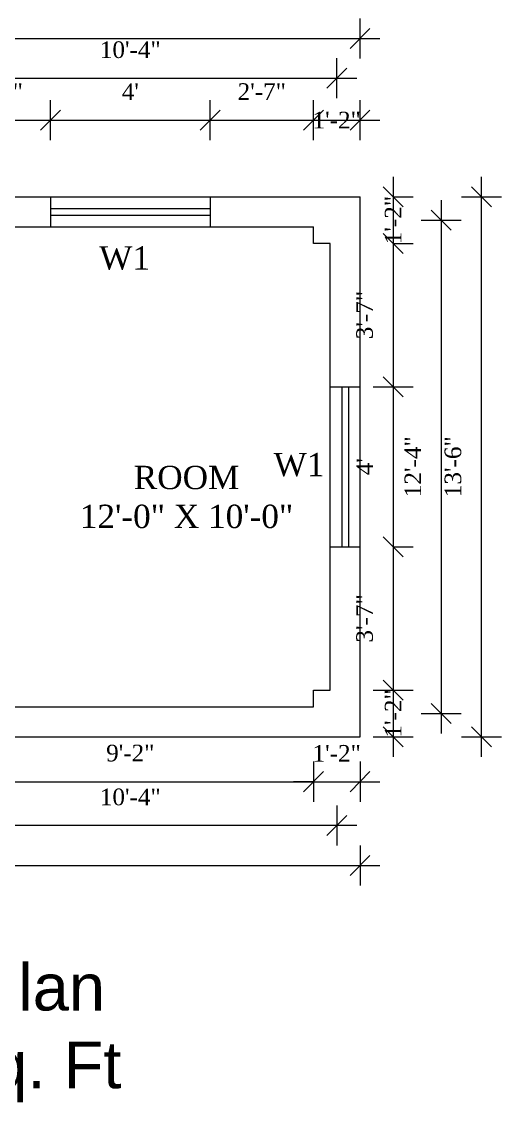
# Model space of a CAD drawing. Header units: inches. Extents: x 45643 to 78083, y -17830 to -3084.
# Drawn here: x 49368 to 49512.1, y -13875.1 to -13550.9 of the extents above; entities that cross this region are included whole.
import ezdxf

# ---------------------------------------------------------------- set-up
doc = ezdxf.new("R2010")
doc.units = ezdxf.units.IN
doc.header["$MEASUREMENT"] = 0
doc.layers.add('door', color=3, linetype='Continuous', lineweight=13)
doc.layers.add('steps', color=253, linetype='Continuous', lineweight=20)
doc.styles.get("Standard").update_dxf_attribs({"font": 'times.ttf'})
doc.dimstyles.new('Copy of Standard', dxfattribs={"dimtxt": 5, "dimasz": 6, "dimexe": 6, "dimexo": 12, "dimgap": 6, "dimtad": 1, "dimdec": 0, "dimzin": 0, "dimdsep": 46, "dimlunit": 3, "dimtxsty": 'Standard', "dimblk": 'OBLIQUE', "dimcen": 0.09, "dimdle": 6, "dimclrd": 256, "dimclre": 256, "dimclrt": 256, "dimadec": 0, "dimazin": 0, "dimtfac": 1, "dimtdec": 0, "dimtix": 1, "dimtmove": 2, "dimatfit": 3, "dimfxl": 6, "dimfxlon": 1, "dimtolj": 1, "dimtzin": 0, "dimlwd": 13, "dimlwe": 13, "dimarcsym": 0})

# ---------------------------------------------------------------- blocks, each defined once
blk = doc.blocks.new('_Oblique')
at = {"color": 0, "linetype": 'ByBlock', "lineweight": -2}
blk.add_line((-0.5, -0.5), (0.5, 0.5), dxfattribs=at)
blk = doc.blocks.new('*D1251')
at = {"layer": 'Defpoints', "color": 0, "ltscale": 0.5, "transparency": 16777216}
for p in [(49469.67, -13603.43), (49469.67, -13617.43), (49479.62, -13617.43)]:
    blk.add_point(p, dxfattribs=at)
at = {"layer": 'steps', "lineweight": 13, "ltscale": 0.5, "transparency": 16777216}
for p, q in [((49479.62, -13597.43), (49479.62, -13623.43)), ((49479.62, -13603.43), (49485.62, -13603.43)), ((49479.62, -13617.43), (49485.62, -13617.43))]:
    blk.add_line(p, q, dxfattribs=at)
at = {"layer": 'steps', "lineweight": 13, "ltscale": 0.5, "transparency": 16777216, "xscale": 6, "yscale": 6, "zscale": 6}
for p, rotation in [((49479.62, -13603.43), 90), ((49479.62, -13617.43), 270)]:
    blk.add_blockref('_Oblique', p, dxfattribs=dict(at, rotation=rotation))
at = {"layer": 'steps', "ltscale": 0.5, "transparency": 16777216, "insert": (49479.62, -13610.43), "char_height": 5, "attachment_point": 5, "rotation": 90}
blk.add_mtext('\\A1;1\'-2"', dxfattribs=at)
blk = doc.blocks.new('*D1252')
at = {"layer": 'Defpoints', "color": 0, "ltscale": 0.5, "transparency": 16777216}
for p in [(49469.67, -13617.43), (49460.67, -13660.43), (49479.62, -13660.43)]:
    blk.add_point(p, dxfattribs=at)
at = {"layer": 'steps', "lineweight": 13, "ltscale": 0.5, "transparency": 16777216}
for p, q in [((49479.62, -13611.43), (49479.62, -13666.43)), ((49479.62, -13617.43), (49485.62, -13617.43)), ((49473.62, -13660.43), (49485.62, -13660.43))]:
    blk.add_line(p, q, dxfattribs=at)
at = {"layer": 'steps', "lineweight": 13, "ltscale": 0.5, "transparency": 16777216, "xscale": 6, "yscale": 6, "zscale": 6}
for p, rotation in [((49479.62, -13617.43), 90), ((49479.62, -13660.43), 270)]:
    blk.add_blockref('_Oblique', p, dxfattribs=dict(at, rotation=rotation))
at = {"layer": 'steps', "ltscale": 0.5, "transparency": 16777216, "insert": (49471.07, -13638.93), "char_height": 5, "attachment_point": 5, "rotation": 90}
blk.add_mtext('\\A1;3\'-7"', dxfattribs=at)
blk = doc.blocks.new('*D1253')
at = {"layer": 'Defpoints', "color": 0, "ltscale": 0.5, "transparency": 16777216}
for p in [(49460.67, -13751.43), (49460.67, -13765.43), (49479.62, -13765.43)]:
    blk.add_point(p, dxfattribs=at)
at = {"layer": 'steps', "lineweight": 13, "ltscale": 0.5, "transparency": 16777216}
for p, q in [((49479.62, -13745.43), (49479.62, -13771.43)), ((49473.62, -13751.43), (49485.62, -13751.43)), ((49473.62, -13765.43), (49485.62, -13765.43))]:
    blk.add_line(p, q, dxfattribs=at)
at = {"layer": 'steps', "lineweight": 13, "ltscale": 0.5, "transparency": 16777216, "xscale": 6, "yscale": 6, "zscale": 6}
for p, rotation in [((49479.62, -13751.43), 90), ((49479.62, -13765.43), 270)]:
    blk.add_blockref('_Oblique', p, dxfattribs=dict(at, rotation=rotation))
at = {"layer": 'steps', "ltscale": 0.5, "transparency": 16777216, "insert": (49479.62, -13758.43), "char_height": 5, "attachment_point": 5, "rotation": 90}
blk.add_mtext('\\A1;1\'-2"', dxfattribs=at)
blk = doc.blocks.new('*D1254')
at = {"layer": 'Defpoints', "color": 0, "ltscale": 0.5, "transparency": 16777216}
for p in [(49469.67, -13610.43), (49469.67, -13758.43), (49494.04, -13758.43)]:
    blk.add_point(p, dxfattribs=at)
at = {"layer": 'steps', "lineweight": 13, "ltscale": 0.5, "transparency": 16777216}
for p, q in [((49494.04, -13604.43), (49494.04, -13764.43)), ((49488.04, -13610.43), (49500.04, -13610.43)), ((49488.04, -13758.43), (49500.04, -13758.43))]:
    blk.add_line(p, q, dxfattribs=at)
at = {"layer": 'steps', "lineweight": 13, "ltscale": 0.5, "transparency": 16777216, "xscale": 6, "yscale": 6, "zscale": 6}
for p, rotation in [((49494.04, -13610.43), 90), ((49494.04, -13758.43), 270)]:
    blk.add_blockref('_Oblique', p, dxfattribs=dict(at, rotation=rotation))
at = {"layer": 'steps', "ltscale": 0.5, "transparency": 16777216, "insert": (49485.54, -13684.43), "char_height": 5, "attachment_point": 5, "rotation": 90}
blk.add_mtext('\\A1;12\'-4"', dxfattribs=at)
blk = doc.blocks.new('*D1255')
at = {"layer": 'Defpoints', "color": 0, "ltscale": 0.5, "transparency": 16777216}
for p in [(49469.67, -13603.43), (49506.15, -13603.43), (49469.67, -13765.43)]:
    blk.add_point(p, dxfattribs=at)
at = {"layer": 'steps', "lineweight": 13, "ltscale": 0.5, "transparency": 16777216}
for p, q in [((49506.15, -13771.43), (49506.15, -13597.43)), ((49500.15, -13603.43), (49512.15, -13603.43)), ((49500.15, -13765.43), (49512.15, -13765.43))]:
    blk.add_line(p, q, dxfattribs=at)
at = {"layer": 'steps', "lineweight": 13, "ltscale": 0.5, "transparency": 16777216, "xscale": 6, "yscale": 6, "zscale": 6}
for p, rotation in [((49506.15, -13603.43), 90), ((49506.15, -13765.43), 270)]:
    blk.add_blockref('_Oblique', p, dxfattribs=dict(at, rotation=rotation))
at = {"layer": 'steps', "ltscale": 0.5, "transparency": 16777216, "insert": (49497.61, -13684.43), "char_height": 5, "attachment_point": 5, "rotation": 90}
blk.add_mtext('\\A1;13\'-6"', dxfattribs=at)
blk = doc.blocks.new('*D1267')
at = {"layer": 'Defpoints', "color": 0, "ltscale": 0.5, "transparency": 16777216}
for p in [(49376.67, -13580.44), (49376.67, -13603.43), (49345.67, -13612.43)]:
    blk.add_point(p, dxfattribs=at)
at = {"layer": 'steps', "lineweight": 13, "ltscale": 0.5, "transparency": 16777216}
for p, q in [((49345.67, -13586.44), (49345.67, -13574.44)), ((49376.67, -13586.44), (49376.67, -13574.44)), ((49339.67, -13580.44), (49382.67, -13580.44))]:
    blk.add_line(p, q, dxfattribs=at)
at = {"layer": 'steps', "lineweight": 13, "ltscale": 0.5, "transparency": 16777216, "xscale": 6, "yscale": 6, "zscale": 6, "rotation": 180}
blk.add_blockref('_Oblique', (49345.67, -13580.44), dxfattribs=at)
at = {"layer": 'steps', "lineweight": 13, "ltscale": 0.5, "transparency": 16777216, "xscale": 6, "yscale": 6, "zscale": 6}
blk.add_blockref('_Oblique', (49376.67, -13580.44), dxfattribs=at)
at = {"layer": 'steps', "ltscale": 0.5, "transparency": 16777216, "insert": (49361.17, -13571.89), "char_height": 5, "attachment_point": 5}
blk.add_mtext('\\A1;2\'-7"', dxfattribs=at)
blk = doc.blocks.new('*D1268')
at = {"layer": 'Defpoints', "color": 0, "ltscale": 0.5, "transparency": 16777216}
for p in [(49424.67, -13580.44), (49376.67, -13603.43), (49424.67, -13603.43)]:
    blk.add_point(p, dxfattribs=at)
at = {"layer": 'steps', "lineweight": 13, "ltscale": 0.5, "transparency": 16777216}
for p, q in [((49376.67, -13586.44), (49376.67, -13574.44)), ((49424.67, -13586.44), (49424.67, -13574.44)), ((49370.67, -13580.44), (49430.67, -13580.44))]:
    blk.add_line(p, q, dxfattribs=at)
at = {"layer": 'steps', "lineweight": 13, "ltscale": 0.5, "transparency": 16777216, "xscale": 6, "yscale": 6, "zscale": 6, "rotation": 180}
blk.add_blockref('_Oblique', (49376.67, -13580.44), dxfattribs=at)
at = {"layer": 'steps', "lineweight": 13, "ltscale": 0.5, "transparency": 16777216, "xscale": 6, "yscale": 6, "zscale": 6}
blk.add_blockref('_Oblique', (49424.67, -13580.44), dxfattribs=at)
at = {"layer": 'steps', "ltscale": 0.5, "transparency": 16777216, "insert": (49400.67, -13571.94), "char_height": 5, "attachment_point": 5}
blk.add_mtext("\\A1;4'", dxfattribs=at)
blk = doc.blocks.new('*D1269')
at = {"layer": 'Defpoints', "color": 0, "ltscale": 0.5, "transparency": 16777216}
for p in [(49455.67, -13580.44), (49424.67, -13603.43), (49455.67, -13612.43)]:
    blk.add_point(p, dxfattribs=at)
at = {"layer": 'steps', "lineweight": 13, "ltscale": 0.5, "transparency": 16777216}
for p, q in [((49424.67, -13586.44), (49424.67, -13574.44)), ((49455.67, -13586.44), (49455.67, -13574.44)), ((49418.67, -13580.44), (49461.67, -13580.44))]:
    blk.add_line(p, q, dxfattribs=at)
at = {"layer": 'steps', "lineweight": 13, "ltscale": 0.5, "transparency": 16777216, "xscale": 6, "yscale": 6, "zscale": 6, "rotation": 180}
blk.add_blockref('_Oblique', (49424.67, -13580.44), dxfattribs=at)
at = {"layer": 'steps', "lineweight": 13, "ltscale": 0.5, "transparency": 16777216, "xscale": 6, "yscale": 6, "zscale": 6}
blk.add_blockref('_Oblique', (49455.67, -13580.44), dxfattribs=at)
at = {"layer": 'steps', "ltscale": 0.5, "transparency": 16777216, "insert": (49440.17, -13571.89), "char_height": 5, "attachment_point": 5}
blk.add_mtext('\\A1;2\'-7"', dxfattribs=at)
blk = doc.blocks.new('*D1270')
at = {"layer": 'Defpoints', "color": 0, "ltscale": 0.5, "transparency": 16777216}
for p in [(49469.67, -13580.44), (49469.67, -13603.43), (49455.67, -13612.43)]:
    blk.add_point(p, dxfattribs=at)
at = {"layer": 'steps', "lineweight": 13, "ltscale": 0.5, "transparency": 16777216}
for p, q in [((49455.67, -13586.44), (49455.67, -13574.44)), ((49469.67, -13586.44), (49469.67, -13574.44)), ((49449.67, -13580.44), (49475.67, -13580.44))]:
    blk.add_line(p, q, dxfattribs=at)
at = {"layer": 'steps', "lineweight": 13, "ltscale": 0.5, "transparency": 16777216, "xscale": 6, "yscale": 6, "zscale": 6, "rotation": 180}
blk.add_blockref('_Oblique', (49455.67, -13580.44), dxfattribs=at)
at = {"layer": 'steps', "lineweight": 13, "ltscale": 0.5, "transparency": 16777216, "xscale": 6, "yscale": 6, "zscale": 6}
blk.add_blockref('_Oblique', (49469.67, -13580.44), dxfattribs=at)
at = {"layer": 'steps', "ltscale": 0.5, "transparency": 16777216, "insert": (49462.67, -13580.44), "char_height": 5, "attachment_point": 5}
blk.add_mtext('\\A1;1\'-2"', dxfattribs=at)
blk = doc.blocks.new('*D1273')
at = {"layer": 'Defpoints', "color": 0, "ltscale": 0.5, "transparency": 16777216}
for p in [(49469.67, -13556.01), (49145.67, -13603.43), (49469.67, -13603.43)]:
    blk.add_point(p, dxfattribs=at)
at = {"layer": 'steps', "lineweight": 13, "ltscale": 0.5, "transparency": 16777216}
for p, q in [((49145.67, -13562.01), (49145.67, -13550.01)), ((49469.67, -13562.01), (49469.67, -13550.01)), ((49139.67, -13556.01), (49475.67, -13556.01))]:
    blk.add_line(p, q, dxfattribs=at)
at = {"layer": 'steps', "lineweight": 13, "ltscale": 0.5, "transparency": 16777216, "xscale": 6, "yscale": 6, "zscale": 6, "rotation": 180}
blk.add_blockref('_Oblique', (49145.67, -13556.01), dxfattribs=at)
at = {"layer": 'steps', "lineweight": 13, "ltscale": 0.5, "transparency": 16777216, "xscale": 6, "yscale": 6, "zscale": 6}
blk.add_blockref('_Oblique', (49469.67, -13556.01), dxfattribs=at)
at = {"layer": 'steps', "ltscale": 0.5, "transparency": 16777216, "insert": (49307.67, -13547.46), "char_height": 5, "attachment_point": 5}
blk.add_mtext("\\A1;27'", dxfattribs=at)
blk = doc.blocks.new('*D1275')
at = {"layer": 'Defpoints', "color": 0, "ltscale": 0.5, "transparency": 16777216}
for p in [(49462.67, -13567.9), (49462.67, -13612.43), (49338.67, -13617.43)]:
    blk.add_point(p, dxfattribs=at)
at = {"layer": 'steps', "lineweight": 13, "ltscale": 0.5, "transparency": 16777216}
for p, q in [((49338.67, -13573.9), (49338.67, -13561.9)), ((49462.67, -13573.9), (49462.67, -13561.9)), ((49332.67, -13567.9), (49468.67, -13567.9))]:
    blk.add_line(p, q, dxfattribs=at)
at = {"layer": 'steps', "lineweight": 13, "ltscale": 0.5, "transparency": 16777216, "xscale": 6, "yscale": 6, "zscale": 6, "rotation": 180}
blk.add_blockref('_Oblique', (49338.67, -13567.9), dxfattribs=at)
at = {"layer": 'steps', "lineweight": 13, "ltscale": 0.5, "transparency": 16777216, "xscale": 6, "yscale": 6, "zscale": 6}
blk.add_blockref('_Oblique', (49462.67, -13567.9), dxfattribs=at)
at = {"layer": 'steps', "ltscale": 0.5, "transparency": 16777216, "insert": (49400.67, -13559.36), "char_height": 5, "attachment_point": 5}
blk.add_mtext('\\A1;10\'-4"', dxfattribs=at)
blk = doc.blocks.new('*D1285')
at = {"layer": 'Defpoints', "color": 0, "ltscale": 0.5, "transparency": 16777216}
for p in [(49345.67, -13756.43), (49455.67, -13756.43), (49455.67, -13778.91)]:
    blk.add_point(p, dxfattribs=at)
at = {"layer": 'steps', "lineweight": 13, "ltscale": 0.5, "transparency": 16777216}
for p, q in [((49345.67, -13772.91), (49345.67, -13784.91)), ((49455.67, -13772.91), (49455.67, -13784.91)), ((49339.67, -13778.91), (49461.67, -13778.91))]:
    blk.add_line(p, q, dxfattribs=at)
at = {"layer": 'steps', "lineweight": 13, "ltscale": 0.5, "transparency": 16777216, "xscale": 6, "yscale": 6, "zscale": 6, "rotation": 180}
blk.add_blockref('_Oblique', (49345.67, -13778.91), dxfattribs=at)
at = {"layer": 'steps', "lineweight": 13, "ltscale": 0.5, "transparency": 16777216, "xscale": 6, "yscale": 6, "zscale": 6}
blk.add_blockref('_Oblique', (49455.67, -13778.91), dxfattribs=at)
at = {"layer": 'steps', "ltscale": 0.5, "transparency": 16777216, "insert": (49400.67, -13770.36), "char_height": 5, "attachment_point": 5}
blk.add_mtext('\\A1;9\'-2"', dxfattribs=at)
blk = doc.blocks.new('*D1286')
at = {"layer": 'Defpoints', "color": 0, "ltscale": 0.5, "transparency": 16777216}
for p in [(49455.67, -13756.43), (49469.67, -13756.43), (49469.67, -13778.91)]:
    blk.add_point(p, dxfattribs=at)
at = {"layer": 'steps', "lineweight": 13, "ltscale": 0.5, "transparency": 16777216}
for p, q in [((49455.67, -13772.91), (49455.67, -13784.91)), ((49469.67, -13772.91), (49469.67, -13784.91)), ((49455.67, -13778.91), (49449.67, -13778.91)), ((49455.67, -13778.91), (49469.67, -13778.91)), ((49469.67, -13778.91), (49475.67, -13778.91))]:
    blk.add_line(p, q, dxfattribs=at)
at = {"layer": 'steps', "lineweight": 13, "ltscale": 0.5, "transparency": 16777216, "xscale": 6, "yscale": 6, "zscale": 6}
blk.add_blockref('_Oblique', (49455.67, -13778.91), dxfattribs=at)
at = {"layer": 'steps', "lineweight": 13, "ltscale": 0.5, "transparency": 16777216, "xscale": 6, "yscale": 6, "zscale": 6, "rotation": 180}
blk.add_blockref('_Oblique', (49469.67, -13778.91), dxfattribs=at)
at = {"layer": 'steps', "ltscale": 0.5, "transparency": 16777216, "insert": (49462.67, -13770.41), "char_height": 5, "attachment_point": 5}
blk.add_mtext('\\A1;1\'-2"', dxfattribs=at)
blk = doc.blocks.new('*D1287')
at = {"layer": 'Defpoints', "color": 0, "ltscale": 0.5, "transparency": 16777216}
for p in [(49338.67, -13617.43), (49462.67, -13756.43), (49338.67, -13792.07)]:
    blk.add_point(p, dxfattribs=at)
at = {"layer": 'steps', "lineweight": 13, "ltscale": 0.5, "transparency": 16777216}
for p, q in [((49338.67, -13786.07), (49338.67, -13798.07)), ((49462.67, -13786.07), (49462.67, -13798.07)), ((49468.67, -13792.07), (49332.67, -13792.07))]:
    blk.add_line(p, q, dxfattribs=at)
at = {"layer": 'steps', "lineweight": 13, "ltscale": 0.5, "transparency": 16777216, "xscale": 6, "yscale": 6, "zscale": 6, "rotation": 180}
blk.add_blockref('_Oblique', (49338.67, -13792.07), dxfattribs=at)
at = {"layer": 'steps', "lineweight": 13, "ltscale": 0.5, "transparency": 16777216, "xscale": 6, "yscale": 6, "zscale": 6}
blk.add_blockref('_Oblique', (49462.67, -13792.07), dxfattribs=at)
at = {"layer": 'steps', "ltscale": 0.5, "transparency": 16777216, "insert": (49400.67, -13783.53), "char_height": 5, "attachment_point": 5}
blk.add_mtext('\\A1;10\'-4"', dxfattribs=at)
blk = doc.blocks.new('*D1290')
at = {"layer": 'Defpoints', "color": 0, "ltscale": 0.5, "transparency": 16777216}
for p in [(49145.67, -13765.43), (49469.67, -13765.43), (49469.67, -13804.09)]:
    blk.add_point(p, dxfattribs=at)
at = {"layer": 'steps', "lineweight": 13, "ltscale": 0.5, "transparency": 16777216}
for p, q in [((49145.67, -13798.09), (49145.67, -13810.09)), ((49469.67, -13798.09), (49469.67, -13810.09)), ((49139.67, -13804.09), (49475.67, -13804.09))]:
    blk.add_line(p, q, dxfattribs=at)
at = {"layer": 'steps', "lineweight": 13, "ltscale": 0.5, "transparency": 16777216, "xscale": 6, "yscale": 6, "zscale": 6, "rotation": 180}
blk.add_blockref('_Oblique', (49145.67, -13804.09), dxfattribs=at)
at = {"layer": 'steps', "lineweight": 13, "ltscale": 0.5, "transparency": 16777216, "xscale": 6, "yscale": 6, "zscale": 6}
blk.add_blockref('_Oblique', (49469.67, -13804.09), dxfattribs=at)
at = {"layer": 'steps', "ltscale": 0.5, "transparency": 16777216, "insert": (49307.67, -13795.54), "char_height": 5, "attachment_point": 5}
blk.add_mtext("\\A1;27'", dxfattribs=at)
blk = doc.blocks.new('*D1291')
at = {"layer": 'Defpoints', "color": 0, "ltscale": 0.5, "transparency": 16777216}
for p in [(49460.67, -13660.43), (49469.67, -13708.43), (49479.62, -13708.43)]:
    blk.add_point(p, dxfattribs=at)
at = {"layer": 'steps', "lineweight": 13, "ltscale": 0.5, "transparency": 16777216}
for p, q in [((49479.62, -13654.43), (49479.62, -13714.43)), ((49473.62, -13660.43), (49485.62, -13660.43)), ((49479.62, -13708.43), (49485.62, -13708.43))]:
    blk.add_line(p, q, dxfattribs=at)
at = {"layer": 'steps', "lineweight": 13, "ltscale": 0.5, "transparency": 16777216, "xscale": 6, "yscale": 6, "zscale": 6}
for p, rotation in [((49479.62, -13660.43), 90), ((49479.62, -13708.43), 270)]:
    blk.add_blockref('_Oblique', p, dxfattribs=dict(at, rotation=rotation))
at = {"layer": 'steps', "ltscale": 0.5, "transparency": 16777216, "insert": (49471.12, -13684.43), "char_height": 5, "attachment_point": 5, "rotation": 90}
blk.add_mtext("\\A1;4'", dxfattribs=at)
blk = doc.blocks.new('*D1292')
at = {"layer": 'Defpoints', "color": 0, "ltscale": 0.5, "transparency": 16777216}
for p in [(49469.67, -13708.43), (49460.67, -13751.43), (49479.62, -13751.43)]:
    blk.add_point(p, dxfattribs=at)
at = {"layer": 'steps', "lineweight": 13, "ltscale": 0.5, "transparency": 16777216}
for p, q in [((49479.62, -13702.43), (49479.62, -13757.43)), ((49479.62, -13708.43), (49485.62, -13708.43)), ((49473.62, -13751.43), (49485.62, -13751.43))]:
    blk.add_line(p, q, dxfattribs=at)
at = {"layer": 'steps', "lineweight": 13, "ltscale": 0.5, "transparency": 16777216, "xscale": 6, "yscale": 6, "zscale": 6}
for p, rotation in [((49479.62, -13708.43), 90), ((49479.62, -13751.43), 270)]:
    blk.add_blockref('_Oblique', p, dxfattribs=dict(at, rotation=rotation))
at = {"layer": 'steps', "ltscale": 0.5, "transparency": 16777216, "insert": (49471.07, -13729.93), "char_height": 5, "attachment_point": 5, "rotation": 90}
blk.add_mtext('\\A1;3\'-7"', dxfattribs=at)

msp = doc.modelspace()

# ---------------------------------------------------------------- linework, layer by layer
at = {"layer": 'door', "ltscale": 0.5}
for p, q in [((49331.67, -13603.43), (49469.67, -13603.43)), ((49376.67, -13603.43), (49376.67, -13612.43)), ((49424.67, -13603.43), (49424.67, -13612.43)), ((49469.67, -13765.43), (49469.67, -13603.43)), ((49376.67, -13606.93), (49424.67, -13606.93)), ((49376.67, -13608.93), (49424.67, -13608.93)), ((49345.67, -13612.43), (49455.67, -13612.43)), ((49460.67, -13751.43), (49460.67, -13617.43)), ((49460.67, -13660.43), (49469.67, -13660.43)), ((49464.17, -13660.43), (49464.17, -13708.43)), ((49466.17, -13660.43), (49466.17, -13708.43)), ((49460.67, -13708.43), (49469.67, -13708.43)), ((49345.67, -13756.43), (49455.67, -13756.43)), ((49145.67, -13765.43), (49469.67, -13765.43))]:
    msp.add_line(p, q, dxfattribs=at)
for points in [[(49460.67, -13617.43), (49455.67, -13617.43), (49455.67, -13612.43)], [(49455.67, -13756.43), (49455.67, -13751.43), (49460.67, -13751.43)]]:
    msp.add_lwpolyline(points, dxfattribs=at)

# ---------------------------------------------------------------- texts
at = {"color": 7, "linetype": 'ByBlock', "lineweight": 5, "insert": (49313.2, -13854.34), "char_height": 14, "width": 235.547, "attachment_point": 5}
msp.add_mtext('{\\fArial CE|b0|i0|c238|p34;Ground Floor Plan\\PArea: \\fArial CE|b0|i0|c0|p34;364.50\\fArial CE|b0|i0|c238|p34; Sq. Ft}', dxfattribs=at)
at = {"layer": 'steps', "color": 7, "ltscale": 0.3, "char_height": 7, "attachment_point": 2}
for insert in [(49398.94, -13618.29), (49451.36, -13680.28)]:
    msp.add_mtext_dynamic_manual_height_columns('W1', width=18.6213, gutter_width=40, heights=[0], dxfattribs=dict(at, insert=insert))
at = {"layer": 'steps', "color": 7, "ltscale": 0.3, "insert": (49417.57, -13684.15), "char_height": 7, "width": 72.8187, "attachment_point": 2}
msp.add_mtext('{\\fTimes New Roman|b0|i0|c0|p18;ROOM \\P12\'-0" X 10\'-0"}', dxfattribs=at)

# ---------------------------------------------------------------- dimensions: what is measured, and where the dimension line sits
at = {"layer": 'steps', "ltscale": 0.5}
for base, p1, p2, picture, middle in [((49469.67, -13556.01), (49145.67, -13603.43), (49469.67, -13603.43), '*D1273', (49307.67, -13547.46)), ((49462.67, -13567.9), (49338.67, -13617.43), (49462.67, -13612.43), '*D1275', (49400.67, -13559.36)), ((49376.67, -13580.44), (49345.67, -13612.43), (49376.67, -13603.43), '*D1267', (49361.17, -13571.89)), ((49424.67, -13580.44), (49376.67, -13603.43), (49424.67, -13603.43), '*D1268', (49400.67, -13571.94)), ((49455.67, -13580.44), (49424.67, -13603.43), (49455.67, -13612.43), '*D1269', (49440.17, -13571.89)), ((49338.67, -13792.07), (49462.67, -13756.43), (49338.67, -13617.43), '*D1287', (49400.67, -13783.53)), ((49455.67, -13778.91), (49345.67, -13756.43), (49455.67, -13756.43), '*D1285', (49400.67, -13770.36)), ((49469.67, -13778.91), (49455.67, -13756.43), (49469.67, -13756.43), '*D1286', (49462.67, -13770.41)), ((49469.67, -13804.09), (49145.67, -13765.43), (49469.67, -13765.43), '*D1290', (49307.67, -13795.54))]:
    dim = msp.add_linear_dim(base=base, p1=p1, p2=p2, dimstyle='Copy of Standard', dxfattribs=at)
    dim.commit()
    dim.dimension.update_dxf_attribs({"geometry": picture, "text_midpoint": middle})
dim = msp.add_linear_dim(base=(49469.67, -13580.44), p1=(49455.67, -13612.43), p2=(49469.67, -13603.43), dimstyle='Copy of Standard', dxfattribs=at)
dim.commit()
dim.dimension.update_dxf_attribs({"geometry": '*D1270', "text_midpoint": (49462.67, -13580.44), "dimtype": 160})
for base, p1, p2, picture, middle in [((49479.62, -13617.43), (49469.67, -13603.43), (49469.67, -13617.43), '*D1251', (49479.62, -13610.43)), ((49479.62, -13765.43), (49460.67, -13751.43), (49460.67, -13765.43), '*D1253', (49479.62, -13758.43))]:
    dim = msp.add_linear_dim(base=base, p1=p1, p2=p2, angle=270, dimstyle='Copy of Standard', dxfattribs=at)
    dim.commit()
    dim.dimension.update_dxf_attribs({"geometry": picture, "text_midpoint": middle, "dimtype": 160})
for base, p1, p2, picture, middle in [((49506.15, -13603.43), (49469.67, -13765.43), (49469.67, -13603.43), '*D1255', (49497.61, -13684.43)), ((49494.04, -13758.43), (49469.67, -13610.43), (49469.67, -13758.43), '*D1254', (49485.54, -13684.43)), ((49479.62, -13660.43), (49469.67, -13617.43), (49460.67, -13660.43), '*D1252', (49471.07, -13638.93)), ((49479.62, -13708.43), (49460.67, -13660.43), (49469.67, -13708.43), '*D1291', (49471.12, -13684.43)), ((49479.62, -13751.43), (49469.67, -13708.43), (49460.67, -13751.43), '*D1292', (49471.07, -13729.93))]:
    dim = msp.add_linear_dim(base=base, p1=p1, p2=p2, angle=270, dimstyle='Copy of Standard', dxfattribs=at)
    dim.commit()
    dim.dimension.update_dxf_attribs({"geometry": picture, "text_midpoint": middle})

doc.saveas('drawing.dxf')
